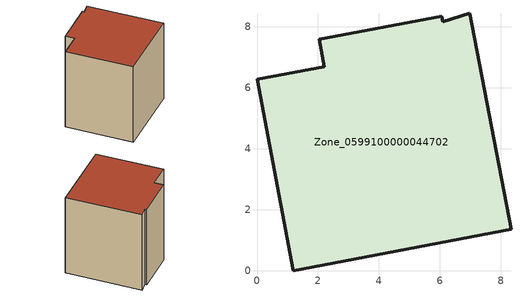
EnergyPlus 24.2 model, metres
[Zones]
Zone_0599100000044702
 floor ground (C_G): 6.98,8.45 8.33,1.36 1.19,0 0,6.28 2.21,6.7 2.04,7.59 6.06,8.35 6.09,8.18 z0
 wall outside (C_F): 2.21,6.7 0,6.28 1.19,0 8.33,1.36 6.98,8.45 6.09,8.18 6.06,8.35 2.04,7.59 2.21,6.7 z0:7.94
 roof outside (C_R): 8.33,1.36 6.98,8.45 6.09,8.18 6.06,8.35 2.04,7.59 2.21,6.7 0,6.28 1.19,0 z7.94
[BUILDING]
Pand.0599100000044702: North Axis=0; Terrain=City; Loads Convergence Tolerance Value=0.04; Temperature Convergence Tolerance Value=0.4; Solar Distribution=FullExterior; Maximum Number of Warmup Days=25; Minimum Number of Warmup Days=1
[Site:Location]
Rotterdam.The.Hague.AP_ZH_NLD Design_Conditions: Latitude=51.96; Longitude=4.45; Time Zone=1; Elevation=-4.5
[SITE:GROUNDTEMPERATURE:BUILDINGSURFACE]
18, 18, 18, 18, 18, 18, 18, 18, 18, 18, 18, 18
[MATERIAL] Thermal Absorptance=0.9; Solar Absorptance=0.7; Visible Absorptance=0.7
Name | Roughness | Thickness | Conductivity | Density | Specific Heat
G.TC.1946 | MediumSmooth | 0.15 | 1 | 540 | 1210
F.TC.1946 | Rough | 0.3 | 0.857143 | 1920 | 840
R.TC.1946 | MediumRough | 0.2 | 0.909091 | 1500 | 1000
[CONSTRUCTION]
C_G: G.TC.1946
C_F: F.TC.1946
C_R: R.TC.1946
[ZONE]
Zone_0599100000044702: Type=1; Multiplier=1; Ceiling Height=Autocalculate; Volume=Autocalculate; Floor Area=autocalculate; Part of Total Floor Area=Yes
[ZONEINFILTRATION:DESIGNFLOWRATE]
Infil_Zone_0599100000044702: Zone or ZoneList or Space or SpaceList=Zone_0599100000044702; Schedule=AlwaysOn; Design Flow Rate Calculation Method=Flow/Area; Flow Rate per Floor Area=0.003; Constant Term Coefficient=1; Temperature Term Coefficient=0; Velocity Term Coefficient=0; Velocity Squared Term Coefficient=0
[HVACTEMPLATE:ZONE:IDEALLOADSAIRSYSTEM]
Zone_0599100000044702: Maximum Heating Supply Air Temperature=50; Minimum Cooling Supply Air Temperature=13; Maximum Heating Supply Air Humidity Ratio=0.0156; Minimum Cooling Supply Air Humidity Ratio=0.0077; Heating Limit=NoLimit; Cooling Limit=NoLimit; Dehumidification Control Type=ConstantSensibleHeatRatio; Cooling Sensible Heat Ratio=0.7; Dehumidification Setpoint=60; Humidification Control Type=None; Humidification Setpoint=30; Outdoor Air Method=None; Outdoor Air Flow Rate per Person=0.00944; Outdoor Air Flow Rate per Zone Floor Area=0; Outdoor Air Flow Rate per Zone=0; Demand Controlled Ventilation Type=None; Outdoor Air Economizer Type=NoEconomizer; Heat Recovery Type=None; Sensible Heat Recovery Effectiveness=0.7; Latent Heat Recovery Effectiveness=0.65
[ZONECONTROL:THERMOSTAT]
ThermostatControl_Zone_0599100000044702: Zone or ZoneList=Zone_0599100000044702; Control Type Schedule=DualSetpointControlType; Control 1=Thermostat_Zone_0599100000044702; Temperature Difference Between Cutout And Setpoint=0
[THERMOSTATSETPOINT:DUALSETPOINT]
Thermostat_Zone_0599100000044702: Heating Setpoint Temperature Schedule=HeatingSetpoint_Zone_0599100000044702; Cooling Setpoint Temperature Schedule=CoolingSetpoint_Zone_0599100000044702
[SCHEDULE:COMPACT]
HeatingSetpoint_Zone_0599100000044702: Through: 12/31, For: AllDays, Until: 24:00, 21
CoolingSetpoint_Zone_0599100000044702: Through: 12/31, For: AllDays, Until: 24:00, 24
DualSetpointControlType: Through: 12/31, For: AllDays, Until: 24:00, 4
AlwaysOn: Through: 12/31, For: AllDays, Until: 24:00, 1
